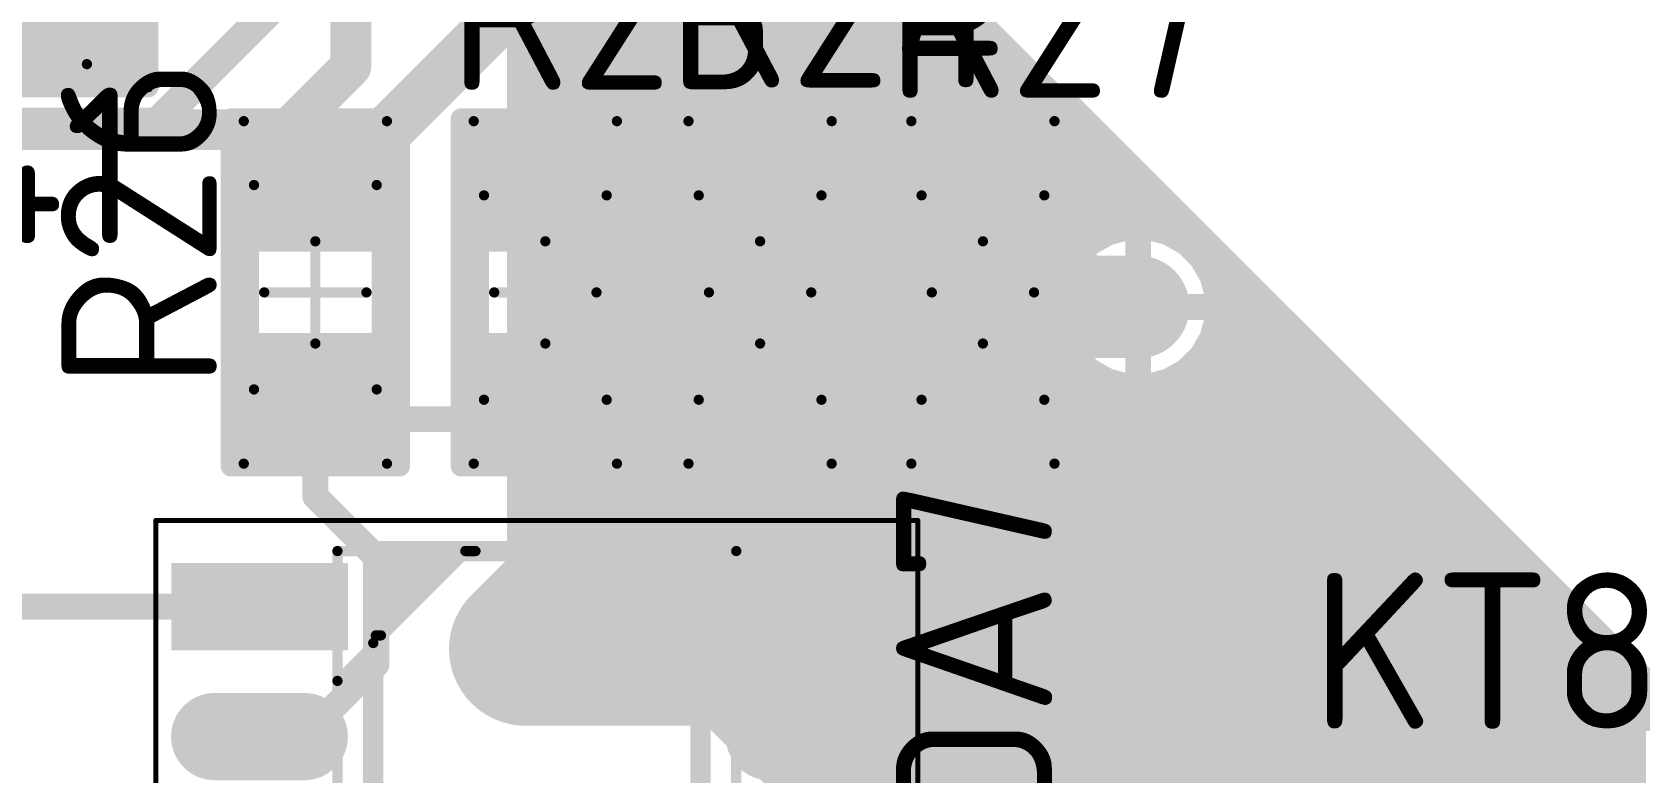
# Model space of a CAD drawing. Header units: inches. Extents: x 0 to 220, y 0 to 115.
# Drawn here: x 157.88 to 173.57, y 86.34 to 93.59 of the extents above; entities that cross this region are included whole.
import ezdxf

# ---------------------------------------------------------------- set-up
doc = ezdxf.new("R2010")
doc.units = ezdxf.units.IN
for name, color, linetype in [('Bottom Layer- Bottom', 5, 'Continuous'), ('Bottom Solder- Bot Mask', 6, 'Continuous'), ('Mechanical 1- Top Assy', 6, 'Continuous'), ('Mechanical 13', 56, 'Continuous'), ('Mechanical 15', 56, 'Continuous'), ('Top Layer- Top', 1, 'Continuous'), ('Top Overlay- Top Silk', 2, 'Continuous'), ('Top Paste- Top Paste', 8, 'Continuous'), ('Top Solder- Top Mask', 216, 'Continuous')]:
    doc.layers.add(name, color=color, linetype=linetype)
doc.styles.add('GOST type B', font='', dxfattribs={"height": 0.2})
doc.styles.get('GOST type B').set_extended_font_data('GOST type B')

# ---------------------------------------------------------------- blocks, each defined once
blk = doc.blocks.new('1206_107')
at = {"layer": 'Top Layer- Top'}
for points in [[(-2, -0.8), (-2, 0.8), (-1, 0.8), (-1, -0.8)], [(1, -0.8), (1, 0.8), (2, 0.8), (2, -0.8)]]:
    blk.add_hatch(color=7, dxfattribs=at).paths.add_polyline_path(points)
at = {"layer": 'Top Paste- Top Paste'}
for points in [[(-2, -0.8), (-2, 0.8), (-1, 0.8), (-1, -0.8)], [(1, -0.8), (1, 0.8), (2, 0.8), (2, -0.8)]]:
    blk.add_hatch(color=7, dxfattribs=at).paths.add_polyline_path(points)
at = {"layer": 'Top Solder- Top Mask'}
for points in [[(-2.102, -0.902), (-2.102, 0.902), (-0.898, 0.902), (-0.898, -0.902)], [(0.898, -0.902), (0.898, 0.902), (2.102, 0.902), (2.102, -0.902)]]:
    blk.add_hatch(color=7, dxfattribs=at).paths.add_polyline_path(points)
at = {"layer": 'Mechanical 13'}
for points in [[(-1.6, 0.775, 0.1, 0.1, 0), (-1.6, -0.775, 0.1, 0.1, 0)], [(1.6, 0.775, 0.1, 0.1, 0), (-1.6, 0.775, 0.1, 0.1, 0)], [(1.6, 0.775, 0.1, 0.1, 0), (1.6, -0.775, 0.1, 0.1, 0)], [(1.6, -0.775, 0.1, 0.1, 0), (-1.6, -0.775, 0.1, 0.1, 0)]]:
    blk.add_lwpolyline(points, format="xyseb", dxfattribs=at)
for points in [[(-1.625, 0.775, 0.05, 0.05, 1), (-1.575, 0.775, 0.05, 0.05, 1)], [(-1.625, 0.775, 0.05, 0.05, 1), (-1.575, 0.775, 0.05, 0.05, 1)], [(1.575, 0.775, 0.05, 0.05, 1), (1.625, 0.775, 0.05, 0.05, 1)], [(1.575, 0.775, 0.05, 0.05, 1), (1.625, 0.775, 0.05, 0.05, 1)], [(-1.625, -0.775, 0.05, 0.05, 1), (-1.575, -0.775, 0.05, 0.05, 1)], [(-1.625, -0.775, 0.05, 0.05, 1), (-1.575, -0.775, 0.05, 0.05, 1)], [(1.575, -0.775, 0.05, 0.05, 1), (1.625, -0.775, 0.05, 0.05, 1)], [(1.575, -0.775, 0.05, 0.05, 1), (1.625, -0.775, 0.05, 0.05, 1)]]:
    blk.add_lwpolyline(points, format="xyseb", close=True, dxfattribs=at)
at = {"layer": 'Mechanical 15'}
for points in [[(2.2, 1, 0.1, 0.1, 0), (-2.2, 1, 0.1, 0.1, 0)], [(-2.2, 1, 0.1, 0.1, 0), (-2.2, -1, 0.1, 0.1, 0)], [(2.2, 1, 0.1, 0.1, 0), (2.2, -1, 0.1, 0.1, 0)], [(0, 0.5, 0.1, 0.1, 0), (0, -0.5, 0.1, 0.1, 0)], [(0.5, 0, 0.1, 0.1, 0), (-0.5, 0, 0.1, 0.1, 0)], [(2.2, -1, 0.1, 0.1, 0), (-2.2, -1, 0.1, 0.1, 0)]]:
    blk.add_lwpolyline(points, format="xyseb", dxfattribs=at)
for points in [[(-2.225, 1, 0.05, 0.05, 1), (-2.175, 1, 0.05, 0.05, 1)], [(-2.225, 1, 0.05, 0.05, 1), (-2.175, 1, 0.05, 0.05, 1)], [(2.175, 1, 0.05, 0.05, 1), (2.225, 1, 0.05, 0.05, 1)], [(2.175, 1, 0.05, 0.05, 1), (2.225, 1, 0.05, 0.05, 1)], [(-0.025, 0.5, 0.05, 0.05, 1), (0.025, 0.5, 0.05, 0.05, 1)], [(-0.525, 0, 0.05, 0.05, 1), (-0.475, 0, 0.05, 0.05, 1)], [(0.475, 0, 0.05, 0.05, 1), (0.525, 0, 0.05, 0.05, 1)], [(-0.025, -0.5, 0.05, 0.05, 1), (0.025, -0.5, 0.05, 0.05, 1)], [(-2.225, -1, 0.05, 0.05, 1), (-2.175, -1, 0.05, 0.05, 1)], [(-2.225, -1, 0.05, 0.05, 1), (-2.175, -1, 0.05, 0.05, 1)], [(2.175, -1, 0.05, 0.05, 1), (2.225, -1, 0.05, 0.05, 1)], [(2.175, -1, 0.05, 0.05, 1), (2.225, -1, 0.05, 0.05, 1)]]:
    blk.add_lwpolyline(points, format="xyseb", close=True, dxfattribs=at)
at = {"layer": 'Top Overlay- Top Silk'}
for points in [[(-2.2, 1, 0.2, 0.2, 0), (-2.2, -1, 0.2, 0.2, 0)], [(2.2, 1, 0.2, 0.2, 0), (-2.2, 1, 0.2, 0.2, 0)], [(2.2, 1, 0.2, 0.2, 0), (2.2, -1, 0.2, 0.2, 0)], [(2.2, -1, 0.2, 0.2, 0), (-2.2, -1, 0.2, 0.2, 0)]]:
    blk.add_lwpolyline(points, format="xyseb", dxfattribs=at)
for points in [[(-2.25, 1, 0.1, 0.1, 1), (-2.15, 1, 0.1, 0.1, 1)], [(-2.25, 1, 0.1, 0.1, 1), (-2.15, 1, 0.1, 0.1, 1)], [(2.15, 1, 0.1, 0.1, 1), (2.25, 1, 0.1, 0.1, 1)], [(2.15, 1, 0.1, 0.1, 1), (2.25, 1, 0.1, 0.1, 1)], [(-2.25, -1, 0.1, 0.1, 1), (-2.15, -1, 0.1, 0.1, 1)], [(-2.25, -1, 0.1, 0.1, 1), (-2.15, -1, 0.1, 0.1, 1)], [(2.15, -1, 0.1, 0.1, 1), (2.25, -1, 0.1, 0.1, 1)], [(2.15, -1, 0.1, 0.1, 1), (2.25, -1, 0.1, 0.1, 1)]]:
    blk.add_lwpolyline(points, format="xyseb", close=True, dxfattribs=at)
blk = doc.blocks.new('0805_121')
at = {"layer": 'Top Layer- Top'}
for points in [[(-1.5, -0.625), (-1.5, 0.625), (-0.5, 0.625), (-0.5, -0.625)], [(0.5, -0.625), (0.5, 0.625), (1.5, 0.625), (1.5, -0.625)]]:
    blk.add_hatch(color=7, dxfattribs=at).paths.add_polyline_path(points)
at = {"layer": 'Top Paste- Top Paste'}
for points in [[(-1.5, -0.625), (-1.5, 0.625), (-0.5, 0.625), (-0.5, -0.625)], [(0.5, -0.625), (0.5, 0.625), (1.5, 0.625), (1.5, -0.625)]]:
    blk.add_hatch(color=7, dxfattribs=at).paths.add_polyline_path(points)
at = {"layer": 'Top Solder- Top Mask'}
for points in [[(-1.602, -0.727), (-1.602, 0.727), (-0.398, 0.727), (-0.398, -0.727)], [(0.398, -0.727), (0.398, 0.727), (1.602, 0.727), (1.602, -0.727)]]:
    blk.add_hatch(color=7, dxfattribs=at).paths.add_polyline_path(points)
at = {"layer": 'Mechanical 1- Top Assy'}
for points in [[(-0.949, -0.6, 0.1, 0.1, 0), (-0.949, 0.6, 0.1, 0.1, 0)], [(1.05, 0.6, 0.1, 0.1, 0), (-0.949, 0.6, 0.1, 0.1, 0)], [(1.05, -0.6, 0.1, 0.1, 0), (1.05, 0.6, 0.1, 0.1, 0)], [(1.05, -0.6, 0.1, 0.1, 0), (-0.949, -0.6, 0.1, 0.1, 0)]]:
    blk.add_lwpolyline(points, format="xyseb", dxfattribs=at)
for points in [[(-0.974, 0.6, 0.05, 0.05, 1), (-0.924, 0.6, 0.05, 0.05, 1)], [(-0.974, 0.6, 0.05, 0.05, 1), (-0.924, 0.6, 0.05, 0.05, 1)], [(1.025, 0.6, 0.05, 0.05, 1), (1.075, 0.6, 0.05, 0.05, 1)], [(1.025, 0.6, 0.05, 0.05, 1), (1.075, 0.6, 0.05, 0.05, 1)], [(-0.974, -0.6, 0.05, 0.05, 1), (-0.924, -0.6, 0.05, 0.05, 1)], [(-0.974, -0.6, 0.05, 0.05, 1), (-0.924, -0.6, 0.05, 0.05, 1)], [(1.025, -0.6, 0.05, 0.05, 1), (1.075, -0.6, 0.05, 0.05, 1)], [(1.025, -0.6, 0.05, 0.05, 1), (1.075, -0.6, 0.05, 0.05, 1)]]:
    blk.add_lwpolyline(points, format="xyseb", close=True, dxfattribs=at)
at = {"layer": 'Mechanical 15'}
for points in [[(1.675, 0.7, 0.1, 0.1, 0), (-1.675, 0.7, 0.1, 0.1, 0)], [(-1.675, -0.7, 0.1, 0.1, 0), (-1.675, 0.7, 0.1, 0.1, 0)], [(1.675, -0.7, 0.1, 0.1, 0), (1.675, 0.7, 0.1, 0.1, 0)], [(0, -0.5, 0.1, 0.1, 0), (0, 0.5, 0.1, 0.1, 0)], [(0.5, 0, 0.1, 0.1, 0), (-0.5, 0, 0.1, 0.1, 0)], [(1.675, -0.7, 0.1, 0.1, 0), (-1.675, -0.7, 0.1, 0.1, 0)]]:
    blk.add_lwpolyline(points, format="xyseb", dxfattribs=at)
for points in [[(-1.7, 0.7, 0.05, 0.05, 1), (-1.65, 0.7, 0.05, 0.05, 1)], [(-1.7, 0.7, 0.05, 0.05, 1), (-1.65, 0.7, 0.05, 0.05, 1)], [(1.65, 0.7, 0.05, 0.05, 1), (1.7, 0.7, 0.05, 0.05, 1)], [(1.65, 0.7, 0.05, 0.05, 1), (1.7, 0.7, 0.05, 0.05, 1)], [(-0.025, 0.5, 0.05, 0.05, 1), (0.025, 0.5, 0.05, 0.05, 1)], [(-0.525, 0, 0.05, 0.05, 1), (-0.475, 0, 0.05, 0.05, 1)], [(0.475, 0, 0.05, 0.05, 1), (0.525, 0, 0.05, 0.05, 1)], [(-0.025, -0.5, 0.05, 0.05, 1), (0.025, -0.5, 0.05, 0.05, 1)], [(-1.7, -0.7, 0.05, 0.05, 1), (-1.65, -0.7, 0.05, 0.05, 1)], [(-1.7, -0.7, 0.05, 0.05, 1), (-1.65, -0.7, 0.05, 0.05, 1)], [(1.65, -0.7, 0.05, 0.05, 1), (1.7, -0.7, 0.05, 0.05, 1)], [(1.65, -0.7, 0.05, 0.05, 1), (1.7, -0.7, 0.05, 0.05, 1)]]:
    blk.add_lwpolyline(points, format="xyseb", close=True, dxfattribs=at)
at = {"layer": 'Top Overlay- Top Silk'}
for points in [[(-1.7, -0.825, 0.2, 0.2, 0), (-1.7, 0.825, 0.2, 0.2, 0)], [(-1.7, 0.825, 0.2, 0.2, 0), (1.7, 0.825, 0.2, 0.2, 0)], [(1.7, -0.825, 0.2, 0.2, 0), (1.7, 0.825, 0.2, 0.2, 0)], [(-1.7, -0.825, 0.2, 0.2, 0), (1.7, -0.825, 0.2, 0.2, 0)]]:
    blk.add_lwpolyline(points, format="xyseb", dxfattribs=at)
for points in [[(-1.75, 0.825, 0.1, 0.1, 1), (-1.65, 0.825, 0.1, 0.1, 1)], [(-1.75, 0.825, 0.1, 0.1, 1), (-1.65, 0.825, 0.1, 0.1, 1)], [(1.65, 0.825, 0.1, 0.1, 1), (1.75, 0.825, 0.1, 0.1, 1)], [(1.65, 0.825, 0.1, 0.1, 1), (1.75, 0.825, 0.1, 0.1, 1)], [(-1.75, -0.825, 0.1, 0.1, 1), (-1.65, -0.825, 0.1, 0.1, 1)], [(-1.75, -0.825, 0.1, 0.1, 1), (-1.65, -0.825, 0.1, 0.1, 1)], [(1.65, -0.825, 0.1, 0.1, 1), (1.75, -0.825, 0.1, 0.1, 1)], [(1.65, -0.825, 0.1, 0.1, 1), (1.75, -0.825, 0.1, 0.1, 1)]]:
    blk.add_lwpolyline(points, format="xyseb", close=True, dxfattribs=at)
blk = doc.blocks.new('0805_122')
at = {"layer": 'Top Layer- Top'}
for points in [[(-1.5, -0.625), (-1.5, 0.625), (-0.5, 0.625), (-0.5, -0.625)], [(0.5, -0.625), (0.5, 0.625), (1.5, 0.625), (1.5, -0.625)]]:
    blk.add_hatch(color=7, dxfattribs=at).paths.add_polyline_path(points)
at = {"layer": 'Top Paste- Top Paste'}
for points in [[(-1.5, -0.625), (-1.5, 0.625), (-0.5, 0.625), (-0.5, -0.625)], [(0.5, -0.625), (0.5, 0.625), (1.5, 0.625), (1.5, -0.625)]]:
    blk.add_hatch(color=7, dxfattribs=at).paths.add_polyline_path(points)
at = {"layer": 'Top Solder- Top Mask'}
for points in [[(-1.602, -0.727), (-1.602, 0.727), (-0.398, 0.727), (-0.398, -0.727)], [(0.398, -0.727), (0.398, 0.727), (1.602, 0.727), (1.602, -0.727)]]:
    blk.add_hatch(color=7, dxfattribs=at).paths.add_polyline_path(points)
at = {"layer": 'Mechanical 1- Top Assy'}
for points in [[(-0.949, 0.6, 0.1, 0.1, 0), (-0.949, -0.6, 0.1, 0.1, 0)], [(-0.949, 0.6, 0.1, 0.1, 0), (1.05, 0.6, 0.1, 0.1, 0)], [(1.05, 0.6, 0.1, 0.1, 0), (1.05, -0.6, 0.1, 0.1, 0)], [(-0.949, -0.6, 0.1, 0.1, 0), (1.05, -0.6, 0.1, 0.1, 0)]]:
    blk.add_lwpolyline(points, format="xyseb", dxfattribs=at)
for points in [[(-0.974, 0.6, 0.05, 0.05, 1), (-0.924, 0.6, 0.05, 0.05, 1)], [(-0.974, 0.6, 0.05, 0.05, 1), (-0.924, 0.6, 0.05, 0.05, 1)], [(1.025, 0.6, 0.05, 0.05, 1), (1.075, 0.6, 0.05, 0.05, 1)], [(1.025, 0.6, 0.05, 0.05, 1), (1.075, 0.6, 0.05, 0.05, 1)], [(-0.974, -0.6, 0.05, 0.05, 1), (-0.924, -0.6, 0.05, 0.05, 1)], [(-0.974, -0.6, 0.05, 0.05, 1), (-0.924, -0.6, 0.05, 0.05, 1)], [(1.025, -0.6, 0.05, 0.05, 1), (1.075, -0.6, 0.05, 0.05, 1)], [(1.025, -0.6, 0.05, 0.05, 1), (1.075, -0.6, 0.05, 0.05, 1)]]:
    blk.add_lwpolyline(points, format="xyseb", close=True, dxfattribs=at)
at = {"layer": 'Mechanical 15'}
for points in [[(-1.675, 0.7, 0.1, 0.1, 0), (1.675, 0.7, 0.1, 0.1, 0)], [(-1.675, 0.7, 0.1, 0.1, 0), (-1.675, -0.7, 0.1, 0.1, 0)], [(1.675, 0.7, 0.1, 0.1, 0), (1.675, -0.7, 0.1, 0.1, 0)], [(0, 0.5, 0.1, 0.1, 0), (0, -0.5, 0.1, 0.1, 0)], [(-0.5, 0, 0.1, 0.1, 0), (0.5, 0, 0.1, 0.1, 0)], [(-1.675, -0.7, 0.1, 0.1, 0), (1.675, -0.7, 0.1, 0.1, 0)]]:
    blk.add_lwpolyline(points, format="xyseb", dxfattribs=at)
for points in [[(-1.7, 0.7, 0.05, 0.05, 1), (-1.65, 0.7, 0.05, 0.05, 1)], [(-1.7, 0.7, 0.05, 0.05, 1), (-1.65, 0.7, 0.05, 0.05, 1)], [(1.65, 0.7, 0.05, 0.05, 1), (1.7, 0.7, 0.05, 0.05, 1)], [(1.65, 0.7, 0.05, 0.05, 1), (1.7, 0.7, 0.05, 0.05, 1)], [(-0.025, 0.5, 0.05, 0.05, 1), (0.025, 0.5, 0.05, 0.05, 1)], [(-0.525, 0, 0.05, 0.05, 1), (-0.475, 0, 0.05, 0.05, 1)], [(0.475, 0, 0.05, 0.05, 1), (0.525, 0, 0.05, 0.05, 1)], [(-0.025, -0.5, 0.05, 0.05, 1), (0.025, -0.5, 0.05, 0.05, 1)], [(-1.7, -0.7, 0.05, 0.05, 1), (-1.65, -0.7, 0.05, 0.05, 1)], [(-1.7, -0.7, 0.05, 0.05, 1), (-1.65, -0.7, 0.05, 0.05, 1)], [(1.65, -0.7, 0.05, 0.05, 1), (1.7, -0.7, 0.05, 0.05, 1)], [(1.65, -0.7, 0.05, 0.05, 1), (1.7, -0.7, 0.05, 0.05, 1)]]:
    blk.add_lwpolyline(points, format="xyseb", close=True, dxfattribs=at)
at = {"layer": 'Top Overlay- Top Silk'}
for points in [[(-1.7, 0.825, 0.2, 0.2, 0), (-1.7, -0.825, 0.2, 0.2, 0)], [(-1.7, 0.825, 0.2, 0.2, 0), (1.7, 0.825, 0.2, 0.2, 0)], [(1.7, 0.825, 0.2, 0.2, 0), (1.7, -0.825, 0.2, 0.2, 0)], [(-1.7, -0.825, 0.2, 0.2, 0), (1.7, -0.825, 0.2, 0.2, 0)]]:
    blk.add_lwpolyline(points, format="xyseb", dxfattribs=at)
for points in [[(-1.75, 0.825, 0.1, 0.1, 1), (-1.65, 0.825, 0.1, 0.1, 1)], [(-1.75, 0.825, 0.1, 0.1, 1), (-1.65, 0.825, 0.1, 0.1, 1)], [(1.65, 0.825, 0.1, 0.1, 1), (1.75, 0.825, 0.1, 0.1, 1)], [(1.65, 0.825, 0.1, 0.1, 1), (1.75, 0.825, 0.1, 0.1, 1)], [(-1.75, -0.825, 0.1, 0.1, 1), (-1.65, -0.825, 0.1, 0.1, 1)], [(-1.75, -0.825, 0.1, 0.1, 1), (-1.65, -0.825, 0.1, 0.1, 1)], [(1.65, -0.825, 0.1, 0.1, 1), (1.75, -0.825, 0.1, 0.1, 1)], [(1.65, -0.825, 0.1, 0.1, 1), (1.75, -0.825, 0.1, 0.1, 1)]]:
    blk.add_lwpolyline(points, format="xyseb", close=True, dxfattribs=at)
blk = doc.blocks.new('0805_124')
at = {"layer": 'Top Layer- Top'}
for points in [[(-1.5, -0.625), (-1.5, 0.625), (-0.5, 0.625), (-0.5, -0.625)], [(0.5, -0.625), (0.5, 0.625), (1.5, 0.625), (1.5, -0.625)]]:
    blk.add_hatch(color=7, dxfattribs=at).paths.add_polyline_path(points)
at = {"layer": 'Top Paste- Top Paste'}
for points in [[(-1.5, -0.625), (-1.5, 0.625), (-0.5, 0.625), (-0.5, -0.625)], [(0.5, -0.625), (0.5, 0.625), (1.5, 0.625), (1.5, -0.625)]]:
    blk.add_hatch(color=7, dxfattribs=at).paths.add_polyline_path(points)
at = {"layer": 'Top Solder- Top Mask'}
for points in [[(-1.602, -0.727), (-1.602, 0.727), (-0.398, 0.727), (-0.398, -0.727)], [(0.398, -0.727), (0.398, 0.727), (1.602, 0.727), (1.602, -0.727)]]:
    blk.add_hatch(color=7, dxfattribs=at).paths.add_polyline_path(points)
at = {"layer": 'Mechanical 1- Top Assy'}
for points in [[(-0.949, -0.6, 0.1, 0.1, 0), (-0.949, 0.6, 0.1, 0.1, 0)], [(1.05, 0.6, 0.1, 0.1, 0), (-0.949, 0.6, 0.1, 0.1, 0)], [(1.05, -0.6, 0.1, 0.1, 0), (1.05, 0.6, 0.1, 0.1, 0)], [(1.05, -0.6, 0.1, 0.1, 0), (-0.949, -0.6, 0.1, 0.1, 0)]]:
    blk.add_lwpolyline(points, format="xyseb", dxfattribs=at)
for points in [[(-0.974, 0.6, 0.05, 0.05, 1), (-0.924, 0.6, 0.05, 0.05, 1)], [(-0.974, 0.6, 0.05, 0.05, 1), (-0.924, 0.6, 0.05, 0.05, 1)], [(1.025, 0.6, 0.05, 0.05, 1), (1.075, 0.6, 0.05, 0.05, 1)], [(1.025, 0.6, 0.05, 0.05, 1), (1.075, 0.6, 0.05, 0.05, 1)], [(-0.974, -0.6, 0.05, 0.05, 1), (-0.924, -0.6, 0.05, 0.05, 1)], [(-0.974, -0.6, 0.05, 0.05, 1), (-0.924, -0.6, 0.05, 0.05, 1)], [(1.025, -0.6, 0.05, 0.05, 1), (1.075, -0.6, 0.05, 0.05, 1)], [(1.025, -0.6, 0.05, 0.05, 1), (1.075, -0.6, 0.05, 0.05, 1)]]:
    blk.add_lwpolyline(points, format="xyseb", close=True, dxfattribs=at)
at = {"layer": 'Mechanical 15'}
for points in [[(1.675, 0.7, 0.1, 0.1, 0), (-1.675, 0.7, 0.1, 0.1, 0)], [(-1.675, -0.7, 0.1, 0.1, 0), (-1.675, 0.7, 0.1, 0.1, 0)], [(1.675, -0.7, 0.1, 0.1, 0), (1.675, 0.7, 0.1, 0.1, 0)], [(0, -0.5, 0.1, 0.1, 0), (0, 0.5, 0.1, 0.1, 0)], [(0.5, 0, 0.1, 0.1, 0), (-0.5, 0, 0.1, 0.1, 0)], [(1.675, -0.7, 0.1, 0.1, 0), (-1.675, -0.7, 0.1, 0.1, 0)]]:
    blk.add_lwpolyline(points, format="xyseb", dxfattribs=at)
for points in [[(-1.7, 0.7, 0.05, 0.05, 1), (-1.65, 0.7, 0.05, 0.05, 1)], [(-1.7, 0.7, 0.05, 0.05, 1), (-1.65, 0.7, 0.05, 0.05, 1)], [(1.65, 0.7, 0.05, 0.05, 1), (1.7, 0.7, 0.05, 0.05, 1)], [(1.65, 0.7, 0.05, 0.05, 1), (1.7, 0.7, 0.05, 0.05, 1)], [(-0.025, 0.5, 0.05, 0.05, 1), (0.025, 0.5, 0.05, 0.05, 1)], [(-0.525, 0, 0.05, 0.05, 1), (-0.475, 0, 0.05, 0.05, 1)], [(0.475, 0, 0.05, 0.05, 1), (0.525, 0, 0.05, 0.05, 1)], [(-0.025, -0.5, 0.05, 0.05, 1), (0.025, -0.5, 0.05, 0.05, 1)], [(-1.7, -0.7, 0.05, 0.05, 1), (-1.65, -0.7, 0.05, 0.05, 1)], [(-1.7, -0.7, 0.05, 0.05, 1), (-1.65, -0.7, 0.05, 0.05, 1)], [(1.65, -0.7, 0.05, 0.05, 1), (1.7, -0.7, 0.05, 0.05, 1)], [(1.65, -0.7, 0.05, 0.05, 1), (1.7, -0.7, 0.05, 0.05, 1)]]:
    blk.add_lwpolyline(points, format="xyseb", close=True, dxfattribs=at)
at = {"layer": 'Top Overlay- Top Silk'}
for points in [[(-1.7, -0.825, 0.2, 0.2, 0), (-1.7, 0.825, 0.2, 0.2, 0)], [(-1.7, 0.825, 0.2, 0.2, 0), (1.7, 0.825, 0.2, 0.2, 0)], [(1.7, -0.825, 0.2, 0.2, 0), (1.7, 0.825, 0.2, 0.2, 0)], [(-1.7, -0.825, 0.2, 0.2, 0), (1.7, -0.825, 0.2, 0.2, 0)]]:
    blk.add_lwpolyline(points, format="xyseb", dxfattribs=at)
for points in [[(-1.75, 0.825, 0.1, 0.1, 1), (-1.65, 0.825, 0.1, 0.1, 1)], [(-1.75, 0.825, 0.1, 0.1, 1), (-1.65, 0.825, 0.1, 0.1, 1)], [(1.65, 0.825, 0.1, 0.1, 1), (1.75, 0.825, 0.1, 0.1, 1)], [(1.65, 0.825, 0.1, 0.1, 1), (1.75, 0.825, 0.1, 0.1, 1)], [(-1.75, -0.825, 0.1, 0.1, 1), (-1.65, -0.825, 0.1, 0.1, 1)], [(-1.75, -0.825, 0.1, 0.1, 1), (-1.65, -0.825, 0.1, 0.1, 1)], [(1.65, -0.825, 0.1, 0.1, 1), (1.75, -0.825, 0.1, 0.1, 1)], [(1.65, -0.825, 0.1, 0.1, 1), (1.75, -0.825, 0.1, 0.1, 1)]]:
    blk.add_lwpolyline(points, format="xyseb", close=True, dxfattribs=at)
blk = doc.blocks.new('0805_125')
at = {"layer": 'Top Layer- Top'}
for points in [[(-1.5, -0.625), (-1.5, 0.625), (-0.5, 0.625), (-0.5, -0.625)], [(0.5, -0.625), (0.5, 0.625), (1.5, 0.625), (1.5, -0.625)]]:
    blk.add_hatch(color=7, dxfattribs=at).paths.add_polyline_path(points)
at = {"layer": 'Top Paste- Top Paste'}
for points in [[(-1.5, -0.625), (-1.5, 0.625), (-0.5, 0.625), (-0.5, -0.625)], [(0.5, -0.625), (0.5, 0.625), (1.5, 0.625), (1.5, -0.625)]]:
    blk.add_hatch(color=7, dxfattribs=at).paths.add_polyline_path(points)
at = {"layer": 'Top Solder- Top Mask'}
for points in [[(-1.602, -0.727), (-1.602, 0.727), (-0.398, 0.727), (-0.398, -0.727)], [(0.398, -0.727), (0.398, 0.727), (1.602, 0.727), (1.602, -0.727)]]:
    blk.add_hatch(color=7, dxfattribs=at).paths.add_polyline_path(points)
at = {"layer": 'Mechanical 1- Top Assy'}
for points in [[(-0.949, -0.6, 0.1, 0.1, 0), (-0.949, 0.6, 0.1, 0.1, 0)], [(1.05, 0.6, 0.1, 0.1, 0), (-0.949, 0.6, 0.1, 0.1, 0)], [(1.05, -0.6, 0.1, 0.1, 0), (1.05, 0.6, 0.1, 0.1, 0)], [(1.05, -0.6, 0.1, 0.1, 0), (-0.949, -0.6, 0.1, 0.1, 0)]]:
    blk.add_lwpolyline(points, format="xyseb", dxfattribs=at)
for points in [[(-0.974, 0.6, 0.05, 0.05, 1), (-0.924, 0.6, 0.05, 0.05, 1)], [(-0.974, 0.6, 0.05, 0.05, 1), (-0.924, 0.6, 0.05, 0.05, 1)], [(1.025, 0.6, 0.05, 0.05, 1), (1.075, 0.6, 0.05, 0.05, 1)], [(1.025, 0.6, 0.05, 0.05, 1), (1.075, 0.6, 0.05, 0.05, 1)], [(-0.974, -0.6, 0.05, 0.05, 1), (-0.924, -0.6, 0.05, 0.05, 1)], [(-0.974, -0.6, 0.05, 0.05, 1), (-0.924, -0.6, 0.05, 0.05, 1)], [(1.025, -0.6, 0.05, 0.05, 1), (1.075, -0.6, 0.05, 0.05, 1)], [(1.025, -0.6, 0.05, 0.05, 1), (1.075, -0.6, 0.05, 0.05, 1)]]:
    blk.add_lwpolyline(points, format="xyseb", close=True, dxfattribs=at)
at = {"layer": 'Mechanical 15'}
for points in [[(1.675, 0.7, 0.1, 0.1, 0), (-1.675, 0.7, 0.1, 0.1, 0)], [(-1.675, -0.7, 0.1, 0.1, 0), (-1.675, 0.7, 0.1, 0.1, 0)], [(1.675, -0.7, 0.1, 0.1, 0), (1.675, 0.7, 0.1, 0.1, 0)], [(0, -0.5, 0.1, 0.1, 0), (0, 0.5, 0.1, 0.1, 0)], [(0.5, 0, 0.1, 0.1, 0), (-0.5, 0, 0.1, 0.1, 0)], [(1.675, -0.7, 0.1, 0.1, 0), (-1.675, -0.7, 0.1, 0.1, 0)]]:
    blk.add_lwpolyline(points, format="xyseb", dxfattribs=at)
for points in [[(-1.7, 0.7, 0.05, 0.05, 1), (-1.65, 0.7, 0.05, 0.05, 1)], [(-1.7, 0.7, 0.05, 0.05, 1), (-1.65, 0.7, 0.05, 0.05, 1)], [(1.65, 0.7, 0.05, 0.05, 1), (1.7, 0.7, 0.05, 0.05, 1)], [(1.65, 0.7, 0.05, 0.05, 1), (1.7, 0.7, 0.05, 0.05, 1)], [(-0.025, 0.5, 0.05, 0.05, 1), (0.025, 0.5, 0.05, 0.05, 1)], [(-0.525, 0, 0.05, 0.05, 1), (-0.475, 0, 0.05, 0.05, 1)], [(0.475, 0, 0.05, 0.05, 1), (0.525, 0, 0.05, 0.05, 1)], [(-0.025, -0.5, 0.05, 0.05, 1), (0.025, -0.5, 0.05, 0.05, 1)], [(-1.7, -0.7, 0.05, 0.05, 1), (-1.65, -0.7, 0.05, 0.05, 1)], [(-1.7, -0.7, 0.05, 0.05, 1), (-1.65, -0.7, 0.05, 0.05, 1)], [(1.65, -0.7, 0.05, 0.05, 1), (1.7, -0.7, 0.05, 0.05, 1)], [(1.65, -0.7, 0.05, 0.05, 1), (1.7, -0.7, 0.05, 0.05, 1)]]:
    blk.add_lwpolyline(points, format="xyseb", close=True, dxfattribs=at)
at = {"layer": 'Top Overlay- Top Silk'}
for points in [[(-1.7, -0.825, 0.2, 0.2, 0), (-1.7, 0.825, 0.2, 0.2, 0)], [(1.7, 0.825, 0.2, 0.2, 0), (-1.7, 0.825, 0.2, 0.2, 0)], [(1.7, -0.825, 0.2, 0.2, 0), (1.7, 0.825, 0.2, 0.2, 0)], [(1.7, -0.825, 0.2, 0.2, 0), (-1.7, -0.825, 0.2, 0.2, 0)]]:
    blk.add_lwpolyline(points, format="xyseb", dxfattribs=at)
for points in [[(-1.75, 0.825, 0.1, 0.1, 1), (-1.65, 0.825, 0.1, 0.1, 1)], [(-1.75, 0.825, 0.1, 0.1, 1), (-1.65, 0.825, 0.1, 0.1, 1)], [(1.65, 0.825, 0.1, 0.1, 1), (1.75, 0.825, 0.1, 0.1, 1)], [(1.65, 0.825, 0.1, 0.1, 1), (1.75, 0.825, 0.1, 0.1, 1)], [(-1.75, -0.825, 0.1, 0.1, 1), (-1.65, -0.825, 0.1, 0.1, 1)], [(-1.75, -0.825, 0.1, 0.1, 1), (-1.65, -0.825, 0.1, 0.1, 1)], [(1.65, -0.825, 0.1, 0.1, 1), (1.75, -0.825, 0.1, 0.1, 1)], [(1.65, -0.825, 0.1, 0.1, 1), (1.75, -0.825, 0.1, 0.1, 1)]]:
    blk.add_lwpolyline(points, format="xyseb", close=True, dxfattribs=at)
blk = doc.blocks.new('8_SOIC_164')
at = {"layer": 'Top Layer- Top'}
blk.add_hatch(color=7, dxfattribs=at).paths.add_polyline_path([(-3.474, 2.23), (-1.949, 2.23), (-1.949, 1.58), (-3.474, 1.58)])
h = blk.add_hatch(color=7, dxfattribs=at)
edge = h.paths.add_edge_path()
edge.add_arc((2.275, 1.905), 0.325, 90, 270)
edge.add_line((2.275, 1.58), (3.15, 1.58))
edge.add_arc((3.15, 1.905), 0.325, 270, 450)
edge.add_line((3.15, 2.23), (2.275, 2.23))
h = blk.add_hatch(color=7, dxfattribs=at)
edge = h.paths.add_edge_path()
edge.add_arc((-3.15, 0.635), 0.325, 90, 270)
edge.add_line((-3.15, 0.31), (-2.275, 0.31))
edge.add_arc((-2.275, 0.635), 0.325, 270, 450)
edge.add_line((-2.275, 0.96), (-3.15, 0.96))
h = blk.add_hatch(color=7, dxfattribs=at)
edge = h.paths.add_edge_path()
edge.add_arc((2.275, 0.635), 0.325, 90, 270)
edge.add_line((2.275, 0.31), (3.15, 0.31))
edge.add_arc((3.15, 0.635), 0.325, 270, 450)
edge.add_line((3.15, 0.96), (2.275, 0.96))
h = blk.add_hatch(color=7, dxfattribs=at)
edge = h.paths.add_edge_path()
edge.add_arc((-3.15, -0.635), 0.325, 90, 270)
edge.add_line((-3.15, -0.96), (-2.275, -0.96))
edge.add_arc((-2.275, -0.635), 0.325, 270, 450)
edge.add_line((-2.275, -0.31), (-3.15, -0.31))
h = blk.add_hatch(color=7, dxfattribs=at)
edge = h.paths.add_edge_path()
edge.add_arc((2.275, -0.635), 0.325, 90, 270)
edge.add_line((2.275, -0.96), (3.15, -0.96))
edge.add_arc((3.15, -0.635), 0.325, 270, 450)
edge.add_line((3.15, -0.31), (2.275, -0.31))
h = blk.add_hatch(color=7, dxfattribs=at)
edge = h.paths.add_edge_path()
edge.add_arc((-3.15, -1.905), 0.325, 90, 270)
edge.add_line((-3.15, -2.23), (-2.275, -2.23))
edge.add_arc((-2.275, -1.905), 0.325, 270, 450)
edge.add_line((-2.275, -1.58), (-3.15, -1.58))
h = blk.add_hatch(color=7, dxfattribs=at)
edge = h.paths.add_edge_path()
edge.add_arc((2.274, -1.905), 0.325, 90, 270)
edge.add_line((2.274, -2.23), (3.149, -2.23))
edge.add_arc((3.149, -1.905), 0.325, 270, 450)
edge.add_line((3.149, -1.58), (2.274, -1.58))
at = {"layer": 'Top Overlay- Top Silk'}
blk.add_hatch(color=2, dxfattribs=at).paths.add_polyline_path([(-1.6, 1.55), (-0.7, 2.45), (-1.6, 2.45)])
at = {"layer": 'Top Paste- Top Paste'}
blk.add_hatch(color=7, dxfattribs=at).paths.add_polyline_path([(-3.474, 2.23), (-1.949, 2.23), (-1.949, 1.58), (-3.474, 1.58)])
h = blk.add_hatch(color=7, dxfattribs=at)
edge = h.paths.add_edge_path()
edge.add_arc((2.275, 1.905), 0.325, 90, 270)
edge.add_line((2.275, 1.58), (3.15, 1.58))
edge.add_arc((3.15, 1.905), 0.325, 270, 450)
edge.add_line((3.15, 2.23), (2.275, 2.23))
h = blk.add_hatch(color=7, dxfattribs=at)
edge = h.paths.add_edge_path()
edge.add_arc((-3.15, 0.635), 0.325, 90, 270)
edge.add_line((-3.15, 0.31), (-2.275, 0.31))
edge.add_arc((-2.275, 0.635), 0.325, 270, 450)
edge.add_line((-2.275, 0.96), (-3.15, 0.96))
h = blk.add_hatch(color=7, dxfattribs=at)
edge = h.paths.add_edge_path()
edge.add_arc((2.275, 0.635), 0.325, 90, 270)
edge.add_line((2.275, 0.31), (3.15, 0.31))
edge.add_arc((3.15, 0.635), 0.325, 270, 450)
edge.add_line((3.15, 0.96), (2.275, 0.96))
h = blk.add_hatch(color=7, dxfattribs=at)
edge = h.paths.add_edge_path()
edge.add_arc((-3.15, -0.635), 0.325, 90, 270)
edge.add_line((-3.15, -0.96), (-2.275, -0.96))
edge.add_arc((-2.275, -0.635), 0.325, 270, 450)
edge.add_line((-2.275, -0.31), (-3.15, -0.31))
h = blk.add_hatch(color=7, dxfattribs=at)
edge = h.paths.add_edge_path()
edge.add_arc((2.275, -0.635), 0.325, 90, 270)
edge.add_line((2.275, -0.96), (3.15, -0.96))
edge.add_arc((3.15, -0.635), 0.325, 270, 450)
edge.add_line((3.15, -0.31), (2.275, -0.31))
h = blk.add_hatch(color=7, dxfattribs=at)
edge = h.paths.add_edge_path()
edge.add_arc((-3.15, -1.905), 0.325, 90, 270)
edge.add_line((-3.15, -2.23), (-2.275, -2.23))
edge.add_arc((-2.275, -1.905), 0.325, 270, 450)
edge.add_line((-2.275, -1.58), (-3.15, -1.58))
h = blk.add_hatch(color=7, dxfattribs=at)
edge = h.paths.add_edge_path()
edge.add_arc((2.274, -1.905), 0.325, 90, 270)
edge.add_line((2.274, -2.23), (3.149, -2.23))
edge.add_arc((3.149, -1.905), 0.325, 270, 450)
edge.add_line((3.149, -1.58), (2.274, -1.58))
at = {"layer": 'Top Solder- Top Mask'}
blk.add_hatch(color=7, dxfattribs=at).paths.add_polyline_path([(-3.576, 2.332), (-1.848, 2.332), (-1.848, 1.478), (-3.576, 1.478)])
h = blk.add_hatch(color=7, dxfattribs=at)
edge = h.paths.add_edge_path()
edge.add_arc((2.275, 1.905), 0.427, 90, 270)
edge.add_line((2.275, 1.478), (3.15, 1.478))
edge.add_arc((3.15, 1.905), 0.427, 270, 450)
edge.add_line((3.15, 2.332), (2.275, 2.332))
h = blk.add_hatch(color=7, dxfattribs=at)
edge = h.paths.add_edge_path()
edge.add_arc((-3.15, 0.635), 0.427, 90, 270)
edge.add_line((-3.15, 0.208), (-2.275, 0.208))
edge.add_arc((-2.275, 0.635), 0.427, 270, 450)
edge.add_line((-2.275, 1.062), (-3.15, 1.062))
h = blk.add_hatch(color=7, dxfattribs=at)
edge = h.paths.add_edge_path()
edge.add_arc((2.275, 0.635), 0.427, 90, 270)
edge.add_line((2.275, 0.208), (3.15, 0.208))
edge.add_arc((3.15, 0.635), 0.427, 270, 450)
edge.add_line((3.15, 1.062), (2.275, 1.062))
h = blk.add_hatch(color=7, dxfattribs=at)
edge = h.paths.add_edge_path()
edge.add_arc((-3.15, -0.635), 0.427, 90, 270)
edge.add_line((-3.15, -1.062), (-2.275, -1.062))
edge.add_arc((-2.275, -0.635), 0.427, 270, 450)
edge.add_line((-2.275, -0.208), (-3.15, -0.208))
h = blk.add_hatch(color=7, dxfattribs=at)
edge = h.paths.add_edge_path()
edge.add_arc((2.275, -0.635), 0.427, 90, 270)
edge.add_line((2.275, -1.062), (3.15, -1.062))
edge.add_arc((3.15, -0.635), 0.427, 270, 450)
edge.add_line((3.15, -0.208), (2.275, -0.208))
h = blk.add_hatch(color=7, dxfattribs=at)
edge = h.paths.add_edge_path()
edge.add_arc((-3.15, -1.905), 0.427, 90, 270)
edge.add_line((-3.15, -2.332), (-2.275, -2.332))
edge.add_arc((-2.275, -1.905), 0.427, 270, 450)
edge.add_line((-2.275, -1.478), (-3.15, -1.478))
h = blk.add_hatch(color=7, dxfattribs=at)
edge = h.paths.add_edge_path()
edge.add_arc((2.274, -1.905), 0.427, 90, 270)
edge.add_line((2.274, -2.332), (3.149, -2.332))
edge.add_arc((3.149, -1.905), 0.427, 270, 450)
edge.add_line((3.149, -1.478), (2.274, -1.478))
at = {"layer": 'Mechanical 13'}
for points in [[(-1.95, 1.18, 0.1, 0.1, 0), (-0.68, 2.45, 0.1, 0.1, 0)], [(-1.95, -2.45, 0.1, 0.1, 0), (-1.95, 2.45, 0.1, 0.1, 0)], [(-1.95, 2.45, 0.1, 0.1, 0), (1.95, 2.45, 0.1, 0.1, 0)], [(1.95, -2.45, 0.1, 0.1, 0), (1.95, 2.45, 0.1, 0.1, 0)], [(-1.575, 1.625, 0.1, 0.1, 0), (-1.525, 1.625, 0.1, 0.1, 0)], [(-1.95, -2.45, 0.1, 0.1, 0), (1.95, -2.45, 0.1, 0.1, 0)]]:
    blk.add_lwpolyline(points, format="xyseb", dxfattribs=at)
for points in [[(-1.975, 2.45, 0.05, 0.05, 1), (-1.925, 2.45, 0.05, 0.05, 1)], [(-1.975, 2.45, 0.05, 0.05, 1), (-1.925, 2.45, 0.05, 0.05, 1)], [(-0.705, 2.45, 0.05, 0.05, 1), (-0.655, 2.45, 0.05, 0.05, 1)], [(1.925, 2.45, 0.05, 0.05, 1), (1.975, 2.45, 0.05, 0.05, 1)], [(1.925, 2.45, 0.05, 0.05, 1), (1.975, 2.45, 0.05, 0.05, 1)], [(-1.6, 1.625, 0.05, 0.05, 1), (-1.55, 1.625, 0.05, 0.05, 1)], [(-1.55, 1.625, 0.05, 0.05, 1), (-1.5, 1.625, 0.05, 0.05, 1)], [(-1.975, 1.18, 0.05, 0.05, 1), (-1.925, 1.18, 0.05, 0.05, 1)], [(-1.975, -2.45, 0.05, 0.05, 1), (-1.925, -2.45, 0.05, 0.05, 1)], [(-1.975, -2.45, 0.05, 0.05, 1), (-1.925, -2.45, 0.05, 0.05, 1)], [(1.925, -2.45, 0.05, 0.05, 1), (1.975, -2.45, 0.05, 0.05, 1)], [(1.925, -2.45, 0.05, 0.05, 1), (1.975, -2.45, 0.05, 0.05, 1)]]:
    blk.add_lwpolyline(points, format="xyseb", close=True, dxfattribs=at)
at = {"layer": 'Mechanical 15'}
for points in [[(-3.725, -2.75, 0.05, 0.05, 0), (-3.725, 2.75, 0.05, 0.05, 0)], [(-3.725, 2.75, 0.05, 0.05, 0), (3.725, 2.75, 0.05, 0.05, 0)], [(3.725, -2.75, 0.05, 0.05, 0), (3.725, 2.75, 0.05, 0.05, 0)], [(-3.725, -2.75, 0.05, 0.05, 0), (3.725, -2.75, 0.05, 0.05, 0)]]:
    blk.add_lwpolyline(points, format="xyseb", dxfattribs=at)
for points in [[(-3.737, 2.75, 0.025, 0.025, 1), (-3.712, 2.75, 0.025, 0.025, 1)], [(-3.737, 2.75, 0.025, 0.025, 1), (-3.712, 2.75, 0.025, 0.025, 1)], [(3.712, 2.75, 0.025, 0.025, 1), (3.737, 2.75, 0.025, 0.025, 1)], [(3.712, 2.75, 0.025, 0.025, 1), (3.737, 2.75, 0.025, 0.025, 1)], [(-3.737, -2.75, 0.025, 0.025, 1), (-3.712, -2.75, 0.025, 0.025, 1)], [(-3.737, -2.75, 0.025, 0.025, 1), (-3.712, -2.75, 0.025, 0.025, 1)], [(3.712, -2.75, 0.025, 0.025, 1), (3.737, -2.75, 0.025, 0.025, 1)], [(3.712, -2.75, 0.025, 0.025, 1), (3.737, -2.75, 0.025, 0.025, 1)]]:
    blk.add_lwpolyline(points, format="xyseb", close=True, dxfattribs=at)
at = {"layer": 'Top Overlay- Top Silk'}
for points in [[(-1.6, -2.45, 0.2, 0.2, 0), (-1.6, 2.45, 0.2, 0.2, 0)], [(-1.6, 2.45, 0.2, 0.2, 0), (1.6, 2.45, 0.2, 0.2, 0)], [(1.6, -2.45, 0.2, 0.2, 0), (1.6, 2.45, 0.2, 0.2, 0)], [(-1.6, 1.55, 0.1, 0.1, 0), (-0.7, 2.45, 0.1, 0.1, 0)], [(-0.7, 2.45, 0.1, 0.1, 0), (-0.6, 2.45, 0.1, 0.1, 0)], [(-1.6, -2.45, 0.2, 0.2, 0), (1.6, -2.45, 0.2, 0.2, 0)]]:
    blk.add_lwpolyline(points, format="xyseb", dxfattribs=at)
for points in [[(-1.65, 2.45, 0.1, 0.1, 1), (-1.55, 2.45, 0.1, 0.1, 1)], [(-1.65, 2.45, 0.1, 0.1, 1), (-1.55, 2.45, 0.1, 0.1, 1)], [(1.55, 2.45, 0.1, 0.1, 1), (1.65, 2.45, 0.1, 0.1, 1)], [(1.55, 2.45, 0.1, 0.1, 1), (1.65, 2.45, 0.1, 0.1, 1)], [(-0.725, 2.45, 0.05, 0.05, 1), (-0.675, 2.45, 0.05, 0.05, 1)], [(-0.725, 2.45, 0.05, 0.05, 1), (-0.675, 2.45, 0.05, 0.05, 1)], [(-0.625, 2.45, 0.05, 0.05, 1), (-0.575, 2.45, 0.05, 0.05, 1)], [(-1.625, 1.55, 0.05, 0.05, 1), (-1.575, 1.55, 0.05, 0.05, 1)], [(-1.65, -2.45, 0.1, 0.1, 1), (-1.55, -2.45, 0.1, 0.1, 1)], [(-1.65, -2.45, 0.1, 0.1, 1), (-1.55, -2.45, 0.1, 0.1, 1)], [(1.55, -2.45, 0.1, 0.1, 1), (1.65, -2.45, 0.1, 0.1, 1)], [(1.55, -2.45, 0.1, 0.1, 1), (1.65, -2.45, 0.1, 0.1, 1)]]:
    blk.add_lwpolyline(points, format="xyseb", close=True, dxfattribs=at)

msp = doc.modelspace()

# ---------------------------------------------------------------- hatches: boundary and pattern name
at = {"layer": 'Bottom Layer- Bottom'}
h = msp.add_hatch(color=5, dxfattribs=at)
h.paths.add_polyline_path([(190.019, 70.981), (189.923, 70.75), (179.5, 70.75), (178.5, 71.75), (177.25, 73.5), (175.532, 75.75), (170.338, 80.944), (170.491, 81.144), (170.498, 81.141), (170.623, 81.107), (170.623, 81.623), (170.107, 81.623), (170.141, 81.498), (170.144, 81.491), (169.944, 81.338), (163.729, 87.553), (163.762, 93.846), (163.886, 93.846), (164.052, 93.891), (164.202, 93.977), (164.323, 94.098), (164.409, 94.248), (164.443, 94.373), (163.8, 94.373), (163.8, 94.627), (164.443, 94.627), (164.409, 94.752), (164.323, 94.902), (164.202, 95.023), (164.052, 95.109), (163.886, 95.154), (163.77, 95.271), (163.775, 96.34), (164.026, 96.521), (164.118, 96.496), (164.382, 96.496), (164.478, 96.522)])
h.paths.add_polyline_path([(168.827, 91.543), (168.827, 91.027), (169.343, 91.027), (169.309, 91.152), (169.223, 91.302), (169.102, 91.423), (168.952, 91.509)], flags=0)
h.paths.add_polyline_path([(168.573, 91.543), (168.448, 91.509), (168.298, 91.423), (168.177, 91.302), (168.091, 91.152), (168.057, 91.027), (168.573, 91.027)], flags=0)
h.paths.add_polyline_path([(169.343, 90.773), (168.827, 90.773), (168.827, 90.257), (168.952, 90.291), (169.102, 90.377), (169.223, 90.498), (169.309, 90.648)], flags=0)
h.paths.add_polyline_path([(168.573, 90.773), (168.057, 90.773), (168.091, 90.648), (168.177, 90.498), (168.298, 90.377), (168.448, 90.291), (168.573, 90.257)], flags=0)
h.paths.add_polyline_path([(167.877, 85.84), (167.877, 85.324), (168.393, 85.324), (168.359, 85.449), (168.273, 85.598), (168.152, 85.72), (168.002, 85.806)], flags=0)
h.paths.add_polyline_path([(167.623, 85.84), (167.498, 85.806), (167.348, 85.72), (167.227, 85.598), (167.141, 85.449), (167.107, 85.324), (167.623, 85.324)], flags=0)
h.paths.add_polyline_path([(168.393, 85.07), (167.877, 85.07), (167.877, 84.554), (168.002, 84.587), (168.152, 84.673), (168.273, 84.795), (168.359, 84.944)], flags=0)
h.paths.add_polyline_path([(167.623, 85.07), (167.107, 85.07), (167.141, 84.944), (167.227, 84.795), (167.348, 84.673), (167.498, 84.587), (167.623, 84.554)], flags=0)
h.paths.add_polyline_path([(170.877, 82.393), (170.877, 81.877), (171.393, 81.877), (171.359, 82.002), (171.273, 82.152), (171.152, 82.273), (171.002, 82.359)], flags=0)
h.paths.add_polyline_path([(170.623, 82.393), (170.498, 82.359), (170.348, 82.273), (170.227, 82.152), (170.141, 82.002), (170.107, 81.877), (170.623, 81.877)], flags=0)
h.paths.add_polyline_path([(171.393, 81.623), (170.877, 81.623), (170.877, 81.107), (171.002, 81.141), (171.152, 81.227), (171.273, 81.348), (171.359, 81.498)], flags=0)
h = msp.add_hatch(color=7, dxfattribs=at)
edge = h.paths.add_edge_path()
edge.add_arc((168.7, 90.9), 0.4, 0, 360)
at = {"layer": 'Bottom Solder- Bot Mask'}
h = msp.add_hatch(color=7, dxfattribs=at)
edge = h.paths.add_edge_path()
edge.add_arc((168.7, 90.9), 0.502, 0, 360)
at = {"layer": 'Top Layer- Top'}
h = msp.add_hatch(color=7, dxfattribs=at)
edge = h.paths.add_edge_path()
edge.add_arc((168.7, 90.9), 0.4, 0, 360)
at = {"layer": 'Top Solder- Top Mask'}
h = msp.add_hatch(color=7, dxfattribs=at)
edge = h.paths.add_edge_path()
edge.add_arc((168.7, 90.9), 0.502, 0, 360)

# ---------------------------------------------------------------- linework, layer by layer
at = {"layer": 'Bottom Layer- Bottom'}
for points in [[(161, 93.25, 0.4, 0.4, 0), (161, 97.627, 0.4, 0.4, 0)], [(163.277, 90.75, 1.5, 1.5, 0), (163.277, 94.5, 1.5, 1.5, 0)], [(160.384, 92.634, 0.4, 0.4, 0), (161, 93.25, 0.4, 0.4, 0)], [(152.6, 92.634, 0.4, 0.4, 0), (160.384, 92.634, 0.4, 0.4, 0)], [(163.277, 88.119, 1.5, 1.5, 0), (163.277, 90.75, 1.5, 1.5, 0)], [(163.8, 90.75, 1, 1, 0), (163.95, 90.9, 1, 1, 0)], [(163.95, 90.9, 1, 1, 0), (168.7, 90.9, 1, 1, 0)], [(162.711, 87.553, 1.5, 1.5, 0), (163.277, 88.119, 1.5, 1.5, 0)], [(162.711, 87.553, 1.5, 1.5, 0), (163.277, 87.553, 1.5, 1.5, 0)], [(163.277, 87.553, 1.5, 1.5, 0), (166.697, 87.553, 1.5, 1.5, 0)], [(166.697, 87.553, 1.5, 1.5, 0), (179.25, 75, 1.5, 1.5, 0)]]:
    msp.add_lwpolyline(points, format="xyseb", dxfattribs=at)
for points in [[(160.9, 93.25, 0.2, 0.2, 1), (161.1, 93.25, 0.2, 0.2, 1)], [(160.9, 93.25, 0.2, 0.2, 1), (161.1, 93.25, 0.2, 0.2, 1)], [(160.284, 92.634, 0.2, 0.2, 1), (160.484, 92.634, 0.2, 0.2, 1)], [(160.284, 92.634, 0.2, 0.2, 1), (160.484, 92.634, 0.2, 0.2, 1)], [(162.902, 90.75, 0.75, 0.75, 1), (163.652, 90.75, 0.75, 0.75, 1)], [(162.902, 90.75, 0.75, 0.75, 1), (163.652, 90.75, 0.75, 0.75, 1)], [(163.7, 90.9, 0.5, 0.5, 1), (164.2, 90.9, 0.5, 0.5, 1)], [(163.7, 90.9, 0.5, 0.5, 1), (164.2, 90.9, 0.5, 0.5, 1)], [(168.45, 90.9, 0.5, 0.5, 1), (168.95, 90.9, 0.5, 0.5, 1)], [(163.55, 90.75, 0.5, 0.5, 1), (164.05, 90.75, 0.5, 0.5, 1)], [(162.902, 88.119, 0.75, 0.75, 1), (163.652, 88.119, 0.75, 0.75, 1)], [(162.902, 88.119, 0.75, 0.75, 1), (163.652, 88.119, 0.75, 0.75, 1)], [(162.336, 87.553, 0.75, 0.75, 1), (163.086, 87.553, 0.75, 0.75, 1)], [(162.336, 87.553, 0.75, 0.75, 1), (163.086, 87.553, 0.75, 0.75, 1)], [(162.902, 87.553, 0.75, 0.75, 1), (163.652, 87.553, 0.75, 0.75, 1)], [(162.902, 87.553, 0.75, 0.75, 1), (163.652, 87.553, 0.75, 0.75, 1)], [(166.322, 87.553, 0.75, 0.75, 1), (167.072, 87.553, 0.75, 0.75, 1)], [(166.322, 87.553, 0.75, 0.75, 1), (167.072, 87.553, 0.75, 0.75, 1)]]:
    msp.add_lwpolyline(points, format="xyseb", close=True, dxfattribs=at)
at = {"layer": 'Top Layer- Top'}
for points in [[(160.779, 92.042, 0.5, 0.5, 0), (163.132, 94.396, 0.5, 0.5, 0)], [(165.128, 92.042, 0.254, 0.254, 0), (166.009, 92.923, 0.254, 0.254, 0)], [(166.009, 92.923, 0.254, 0.254, 0), (167.965, 92.923, 0.254, 0.254, 0)], [(167.965, 92.923, 0.254, 0.254, 0), (178.534, 82.355, 0.254, 0.254, 0)], [(167.307, 92.042, 0.5, 0.5, 0), (168.345, 91.004, 0.5, 0.5, 0)], [(160.654, 92.042, 0.254, 0.254, 0), (160.779, 92.042, 0.254, 0.254, 0)], [(162.903, 92.042, 0.254, 0.254, 0), (165.128, 92.042, 0.254, 0.254, 0)], [(167.182, 92.042, 0.254, 0.254, 0), (167.307, 92.042, 0.254, 0.254, 0)], [(168.345, 91.004, 0.254, 0.254, 0), (168.596, 91.004, 0.254, 0.254, 0)], [(168.596, 91.004, 0.254, 0.254, 0), (168.7, 90.9, 0.254, 0.254, 0)], [(160.654, 89.047, 0.254, 0.254, 0), (160.654, 90.042, 0.254, 0.254, 0)], [(160.654, 90.042, 0.254, 0.254, 0), (160.894, 89.802, 0.254, 0.254, 0)], [(165.003, 88.165, 0.254, 0.254, 0), (165.003, 90.042, 0.254, 0.254, 0)], [(165.217, 90.042, 0.254, 0.254, 0), (167.182, 90.042, 0.254, 0.254, 0)], [(160.894, 89.802, 0.254, 0.254, 0), (162.39, 89.802, 0.254, 0.254, 0)], [(160.654, 89.047, 0.254, 0.254, 0), (161.251, 88.45, 0.254, 0.254, 0)], [(161.251, 87.403, 0.254, 0.254, 0), (161.251, 88.45, 0.254, 0.254, 0)], [(165.003, 88.165, 0.254, 0.254, 0), (165.201, 87.967, 0.254, 0.254, 0)], [(157.053, 87.967, 0.254, 0.254, 0), (160.108, 87.967, 0.254, 0.254, 0)], [(165.201, 87.967, 0.254, 0.254, 0), (165.532, 87.967, 0.254, 0.254, 0)], [(160.545, 86.697, 0.254, 0.254, 0), (161.251, 87.403, 0.254, 0.254, 0)], [(160.108, 86.697, 0.254, 0.254, 0), (160.545, 86.697, 0.254, 0.254, 0)]]:
    msp.add_lwpolyline(points, format="xyseb", dxfattribs=at)
for points in [[(165.946, 92.923, 0.127, 0.127, 1), (166.073, 92.923, 0.127, 0.127, 1)], [(165.946, 92.923, 0.127, 0.127, 1), (166.073, 92.923, 0.127, 0.127, 1)], [(167.902, 92.923, 0.127, 0.127, 1), (168.029, 92.923, 0.127, 0.127, 1)], [(167.902, 92.923, 0.127, 0.127, 1), (168.029, 92.923, 0.127, 0.127, 1)], [(160.654, 92.042, 0.25, 0.25, 1), (160.904, 92.042, 0.25, 0.25, 1)], [(167.182, 92.042, 0.25, 0.25, 1), (167.432, 92.042, 0.25, 0.25, 1)], [(160.59, 92.042, 0.127, 0.127, 1), (160.717, 92.042, 0.127, 0.127, 1)], [(160.715, 92.042, 0.127, 0.127, 1), (160.842, 92.042, 0.127, 0.127, 1)], [(162.84, 92.042, 0.127, 0.127, 1), (162.967, 92.042, 0.127, 0.127, 1)], [(165.065, 92.042, 0.127, 0.127, 1), (165.192, 92.042, 0.127, 0.127, 1)], [(165.065, 92.042, 0.127, 0.127, 1), (165.192, 92.042, 0.127, 0.127, 1)], [(167.119, 92.042, 0.127, 0.127, 1), (167.246, 92.042, 0.127, 0.127, 1)], [(167.244, 92.042, 0.127, 0.127, 1), (167.371, 92.042, 0.127, 0.127, 1)], [(168.22, 91.004, 0.25, 0.25, 1), (168.47, 91.004, 0.25, 0.25, 1)], [(168.281, 91.004, 0.127, 0.127, 1), (168.408, 91.004, 0.127, 0.127, 1)], [(168.532, 91.004, 0.127, 0.127, 1), (168.659, 91.004, 0.127, 0.127, 1)], [(168.532, 91.004, 0.127, 0.127, 1), (168.659, 91.004, 0.127, 0.127, 1)], [(168.637, 90.9, 0.127, 0.127, 1), (168.764, 90.9, 0.127, 0.127, 1)], [(160.59, 90.042, 0.127, 0.127, 1), (160.717, 90.042, 0.127, 0.127, 1)], [(160.59, 90.042, 0.127, 0.127, 1), (160.717, 90.042, 0.127, 0.127, 1)], [(164.94, 90.042, 0.127, 0.127, 1), (165.067, 90.042, 0.127, 0.127, 1)], [(165.153, 90.042, 0.127, 0.127, 1), (165.28, 90.042, 0.127, 0.127, 1)], [(167.119, 90.042, 0.127, 0.127, 1), (167.246, 90.042, 0.127, 0.127, 1)], [(160.83, 89.802, 0.127, 0.127, 1), (160.957, 89.802, 0.127, 0.127, 1)], [(160.83, 89.802, 0.127, 0.127, 1), (160.957, 89.802, 0.127, 0.127, 1)], [(162.327, 89.802, 0.127, 0.127, 1), (162.454, 89.802, 0.127, 0.127, 1)], [(160.59, 89.047, 0.127, 0.127, 1), (160.717, 89.047, 0.127, 0.127, 1)], [(160.59, 89.047, 0.127, 0.127, 1), (160.717, 89.047, 0.127, 0.127, 1)], [(161.188, 88.45, 0.127, 0.127, 1), (161.315, 88.45, 0.127, 0.127, 1)], [(161.188, 88.45, 0.127, 0.127, 1), (161.315, 88.45, 0.127, 0.127, 1)], [(164.94, 88.165, 0.127, 0.127, 1), (165.067, 88.165, 0.127, 0.127, 1)], [(164.94, 88.165, 0.127, 0.127, 1), (165.067, 88.165, 0.127, 0.127, 1)], [(160.044, 87.967, 0.127, 0.127, 1), (160.171, 87.967, 0.127, 0.127, 1)], [(165.138, 87.967, 0.127, 0.127, 1), (165.265, 87.967, 0.127, 0.127, 1)], [(165.138, 87.967, 0.127, 0.127, 1), (165.265, 87.967, 0.127, 0.127, 1)], [(165.468, 87.967, 0.127, 0.127, 1), (165.595, 87.967, 0.127, 0.127, 1)], [(161.188, 87.403, 0.127, 0.127, 1), (161.315, 87.403, 0.127, 0.127, 1)], [(161.188, 87.403, 0.127, 0.127, 1), (161.315, 87.403, 0.127, 0.127, 1)], [(160.044, 86.697, 0.127, 0.127, 1), (160.171, 86.697, 0.127, 0.127, 1)], [(160.482, 86.697, 0.127, 0.127, 1), (160.609, 86.697, 0.127, 0.127, 1)], [(160.482, 86.697, 0.127, 0.127, 1), (160.609, 86.697, 0.127, 0.127, 1)]]:
    msp.add_lwpolyline(points, format="xyseb", close=True, dxfattribs=at)
at = {"layer": 'Top Overlay- Top Silk'}
for points in [[(159.107, 92.7, 0.3, 0.3, 0), (160.457, 94.05, 0.3, 0.3, 0)], [(155.402, 92.7, 0.3, 0.3, 0), (159.107, 92.7, 0.3, 0.3, 0)]]:
    msp.add_lwpolyline(points, format="xyseb", dxfattribs=at)
msp.add_lwpolyline([(159.032, 92.7, 0.15, 0.15, 1), (159.182, 92.7, 0.15, 0.15, 1)], format="xyseb", close=True, dxfattribs=at)
msp.add_lwpolyline([(159.032, 92.7, 0.15, 0.15, 1), (159.182, 92.7, 0.15, 0.15, 1)], format="xyseb", close=True, dxfattribs=at)

# ---------------------------------------------------------------- block references
for name, p, rotation in [('1206_107', (156.82, 94.05), 180), ('0805_122', (160.654, 91.042), 90), ('0805_125', (162.903, 91.042), 270), ('0805_124', (165.003, 91.042), 270), ('0805_121', (167.182, 91.042), 270)]:
    msp.add_blockref(name, p, dxfattribs=dict(rotation=rotation))
msp.add_blockref('8_SOIC_164', (162.82, 86.062))

# ---------------------------------------------------------------- texts
at = {"layer": 'Top Overlay- Top Silk', "style": 'GOST type B'}
for s, p in [('R24', (164.092, 93.046)), ('R23', (161.954, 93.024)), ('R27', (166.239, 92.946)), ('R41', (155.907, 91.521)), ('KT8', (170.391, 86.774))]:
    msp.add_text(s, height=1.524, dxfattribs=at).set_placement(p)
for s, p in [('R26', (159.689, 90.091)), ('DA7', (167.856, 85.65))]:
    msp.add_text(s, height=1.524, rotation=90, dxfattribs=at).set_placement(p)

doc.saveas('drawing.dxf')
